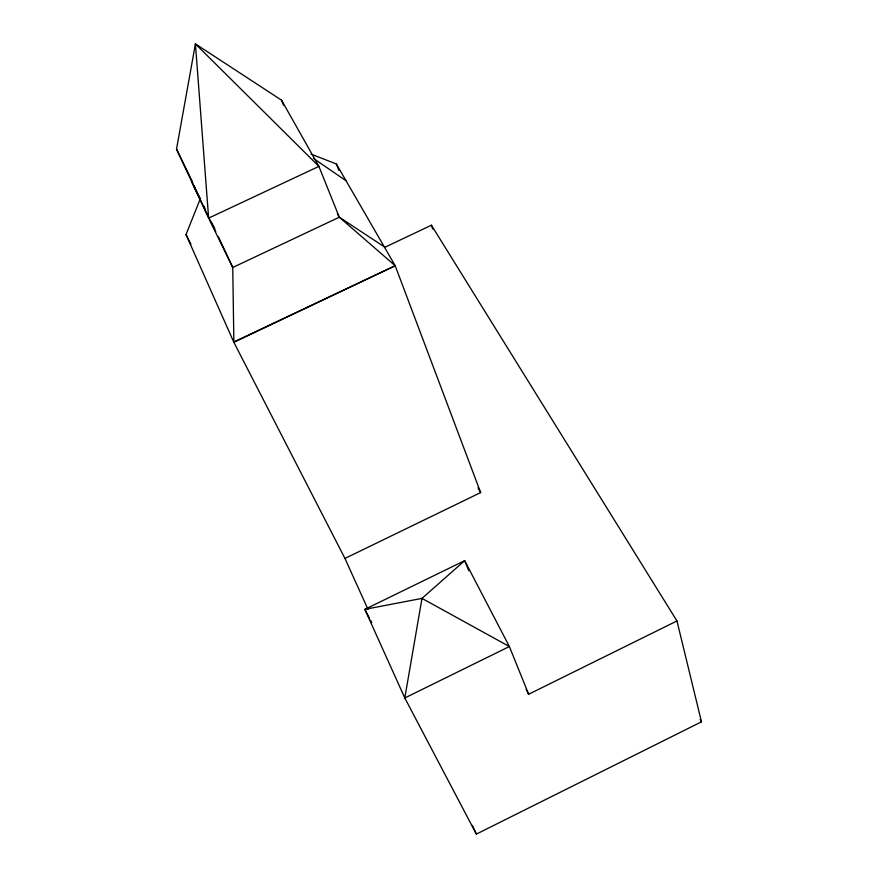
<?xml version="1.0" encoding="UTF-8"?>
<svg xmlns="http://www.w3.org/2000/svg" width="878" height="878" viewBox="0 0 878 878"><rect width="100%" height="100%" fill="white"/><g stroke="black" fill="none" stroke-linecap="round" stroke-linejoin="round"><path stroke-width="1.32" d="M344.955 558.43L233.866 342.321L232.747 267.483L208.635 218.128L176.522 149.117L195.421 43.9L281.531 100.169L318.901 166.381L339.314 217.206L395.199 265.738L480.65 492.58L344.955 558.43L368.036 609.42M311.01 154.1L336.351 163.966L395.199 265.738L233.866 342.321L186.015 234.569L200.491 198.274M676.96 620.955L528.644 694.257L509.372 646.537L464.671 560.658L364.831 609.354L404.802 697.977L476.348 834.1L701.478 721.826L676.96 620.955L431.427 225.218L384.674 247.366M233.724 342.003L395.199 265.738M384.257 246.806L339.314 217.206L232.747 267.483L218.501 236.928M313.402 158.369L346.053 180.758M700.062 719.477L701.478 721.826M337.328 213.639L339.314 217.206M478.016 487.795L480.65 492.58M215.121 230.387L215.758 231.583M369.254 617.849L364.831 609.354L421.989 598.39L464.671 560.658L468.841 570.755M370.516 620.274L371.778 622.7M526.141 689.428L528.644 694.257M186.015 234.569L190.965 244.303M214.66 229.465L209.655 219.28M195.201 188.265L193.061 184.204M195.717 189.319L199.778 197.649M176.522 149.117L192.699 182.295M192.183 182.756L205.748 211.17M211.532 222.277L214.693 228.884M206.253 212.224L209.151 218.227M203.773 205.957L204.947 208.404M213.145 225.734L214.737 229.158M193.884 186.059L195.432 189.428M472.364 825.364L476.348 834.1M281.531 100.169L283.594 105.217M336.351 163.966L338.831 170.343M431.427 225.218L432.744 229.07M421.989 598.39L404.802 697.977L509.372 646.537L421.989 598.39M318.901 166.381L208.635 218.128L195.421 43.9L318.901 166.381"/></g></svg>
